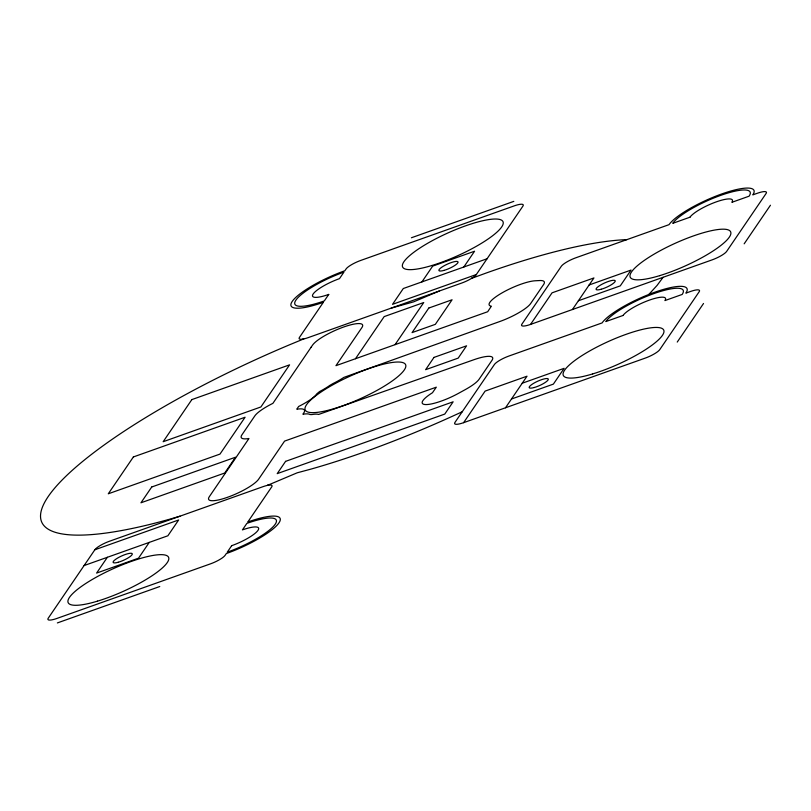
<?xml version="1.0" encoding="UTF-8"?>
<svg xmlns="http://www.w3.org/2000/svg" width="811" height="811" viewBox="0 0 811 811"><rect width="100%" height="100%" fill="white"/><g stroke="black" fill="none" stroke-linecap="round" stroke-linejoin="round"><path stroke-width="1.22" d="M663.094 277.301L657.072 285.421L648.82 294.454L651.436 293.45M94.857 549.767L48.244 618.195A13.118 2.95 -24.3 0 0 56.892 618.448L210.485 563.848A13.118 2.95 -24.3 0 0 225.113 555.322L226.31 553.568A47.21 10.624 -24.3 0 0 278.954 522.892A47.21 10.624 -24.3 0 0 247.811 521.99L271.715 486.894A13.118 2.95 -24.3 0 0 263.068 486.651L109.475 541.241A13.118 2.95 -24.3 0 0 94.857 549.767L178.633 519.983L167.877 535.777L84.101 565.561M107.366 557.289L96.61 573.073L138.509 558.191L149.254 542.397M355.492 358.715L384.181 316.604L423.737 302.533L395.058 344.645M421.913 281.904L432.668 266.12L474.557 251.228L463.801 267.022M476.321 274.534L522.923 206.106A13.118 2.95 -24.3 0 0 514.275 205.862L360.692 260.453A13.118 2.95 -24.3 0 0 346.064 268.978L344.868 270.732A47.21 10.624 -24.3 0 0 292.224 301.408A47.21 10.624 -24.3 0 0 323.356 302.31L299.462 337.406A13.118 2.95 -24.3 0 0 308.109 337.66L461.692 283.059A13.118 2.95 -24.3 0 0 476.321 274.534L392.544 304.318L403.3 288.523L487.076 258.75M463.608 422.673L645.13 358.148A13.118 2.95 -24.3 0 0 659.748 349.632L699.183 291.727A13.118 2.95 -24.3 0 0 690.536 291.473L685.883 293.126A47.21 10.624 -24.3 0 0 654.751 292.234A47.21 10.624 -24.3 0 0 602.107 322.91L509.024 355.999A13.118 2.95 -24.3 0 0 494.396 364.524L454.961 422.419A13.118 2.95 -24.3 0 0 463.608 422.673L485.12 391.095L527.008 376.203L505.496 407.781M530.536 324.42L712.048 259.895A13.118 2.95 -24.3 0 0 726.676 251.369L766.111 193.464A13.118 2.95 -24.3 0 0 757.464 193.221L752.811 194.873A47.21 10.624 -24.3 0 0 721.678 193.971A47.21 10.624 -24.3 0 0 669.034 224.657L575.942 257.746A13.118 2.95 -24.3 0 0 561.324 266.261L521.889 324.167A13.118 2.95 -24.3 0 0 530.536 324.42L552.048 292.832L593.936 277.94L572.424 309.528M677.236 342.08L703.532 303.486M744.163 243.827L770.45 205.224M472.337 277.909L471.556 278.386L486.164 273.033A267.518 60.176 -24.3 0 1 625.717 239.671L626.791 239.661M462.26 411.714L459.746 412.9A267.518 60.176 -24.3 0 1 310.542 469.224L297.181 472.813L267.417 485.383L268.025 485.252M439.126 291.078L413.62 301.854L391.176 308.129M411.41 237.765L513.809 201.371M589.151 284.965L631.039 270.073L620.283 285.867L578.395 300.749M522.233 383.218L564.121 368.326L553.366 384.12L511.477 399.012M57.368 622.929L159.757 586.535M179.991 516.181L170.908 518.858A267.518 60.176 -24.3 0 1 48.224 496.525A267.518 60.176 -24.3 0 1 289.436 344.837L303.75 338.917L303.152 339.059M311.13 347.199L272.901 403.351L271.046 404.284A27.797 6.255 -24.3 0 0 254.816 415.911L241.911 434.858A27.797 6.255 -24.3 0 0 247.608 438.7L248.967 438.487L209.289 496.748A27.797 6.255 -24.3 0 0 227.678 497.234A27.797 6.255 -24.3 0 0 258.638 479.179L284.58 441.103L436.308 387.171L432.476 392.727A27.797 6.255 -24.3 0 0 425.734 404.567A27.797 6.255 -24.3 0 0 458.448 393.365L465.24 389.635A27.797 6.255 -24.3 0 0 479.068 379.284L491.973 360.337A27.797 6.255 -24.3 0 0 473.644 359.81L318.632 414.451A27.797 6.255 -24.3 0 0 311.819 414.573L310.005 414.522A27.797 6.255 -24.3 0 0 304.237 414.036L302.878 414.239L303.811 412.86A27.797 6.255 -24.3 0 0 298.124 409.028L296.765 409.231L298.641 406.473L300.496 405.541A27.797 6.255 -24.3 0 0 316.726 393.913L319.514 391.591A27.797 6.255 -24.3 0 0 329.844 385.387L332.905 383.603A27.797 6.255 -24.3 0 0 343.854 377.409L499.688 321.551A27.797 6.255 -24.3 0 0 530.688 303.486L543.603 284.539A27.797 6.255 -24.3 0 0 539.599 280.545L535.189 280.778A27.797 6.255 -24.3 0 0 501.735 293.065A27.797 6.255 -24.3 0 0 491.354 306.203L487.695 311.728L335.957 365.67L361.899 327.583A27.797 6.255 -24.3 0 0 343.6 327.036A27.797 6.255 -24.3 0 0 312.58 345.091L311.13 347.199M133.379 456.948L108.289 493.798L219.984 454.089L245.084 417.239L133.379 456.948M191.842 399.6L163.163 441.711L260.899 406.96L289.578 364.849L191.842 399.6M151.718 487.005L140.962 502.79L224.738 473.016L235.494 457.222L151.718 487.005M328.739 294.423L324.319 300.911A43.013 9.671 -24.3 0 1 295.944 300.09A43.013 9.671 -24.3 0 1 343.915 272.131L339.495 278.629A23.6 5.312 -24.3 0 0 313.168 293.967A23.6 5.312 -24.3 0 0 328.739 294.423M285.584 461.358L277.22 473.634L444.773 414.076L453.136 401.8L285.584 461.358M231.682 545.681L227.262 552.169A43.013 9.671 -24.3 0 0 275.223 524.21A43.013 9.671 -24.3 0 0 246.858 523.389L242.438 529.887A23.6 5.312 -24.3 0 1 258.01 530.333A23.6 5.312 -24.3 0 1 231.682 545.681M428.806 308.048L412.069 332.611L435.345 324.339L452.072 299.776L428.806 308.048M433.986 357.408L425.623 369.684L458.205 358.107L466.568 345.821L433.986 357.408M689.979 217.206L672.755 223.329A43.013 9.671 -24.3 0 1 720.715 195.37A43.013 9.671 -24.3 0 1 749.08 196.191L731.867 202.314A23.6 5.312 -24.3 0 0 716.295 201.868A23.6 5.312 -24.3 0 0 689.979 217.206M623.051 315.469L605.827 321.582A43.013 9.671 -24.3 0 1 653.798 293.633A43.013 9.671 -24.3 0 1 682.163 294.454L664.939 300.577A23.6 5.312 -24.3 0 0 649.378 300.121A23.6 5.312 -24.3 0 0 623.051 315.469M118.254 562.256A10.492 2.362 -24.3 0 0 132.305 553.903A10.492 2.362 -24.3 0 0 117.534 558.1A10.492 2.362 -24.3 0 0 118.254 562.256M97.533 601.133A55.077 12.388 -24.3 0 0 168.587 557.339A55.077 12.388 -24.3 0 0 89.007 581.436A55.077 12.388 -24.3 0 0 97.533 601.133M534.287 387.506A10.492 2.362 -24.3 0 0 548.327 379.153A10.492 2.362 -24.3 0 0 533.567 383.36A10.492 2.362 -24.3 0 0 534.287 387.506M592.679 373.922A55.077 12.388 -24.3 0 0 663.743 330.138A55.077 12.388 -24.3 0 0 584.153 354.225A55.077 12.388 -24.3 0 0 592.679 373.922M601.204 289.253A10.492 2.362 -24.3 0 0 615.255 280.9A10.492 2.362 -24.3 0 0 600.495 285.097A10.492 2.362 -24.3 0 0 601.204 289.253M659.607 275.669A55.077 12.388 -24.3 0 0 730.66 231.875A55.077 12.388 -24.3 0 0 651.071 255.972A55.077 12.388 -24.3 0 0 659.607 275.669M444.033 270.387A10.492 2.362 -24.3 0 0 458.073 262.034A10.492 2.362 -24.3 0 0 443.313 266.231A10.492 2.362 -24.3 0 0 444.033 270.387M431.959 265.491A55.077 12.388 -24.3 0 0 503.013 221.707A55.077 12.388 -24.3 0 0 423.423 245.804A55.077 12.388 -24.3 0 0 431.959 265.491M333.99 408.663A55.077 12.388 -24.3 0 0 405.672 364.849A55.077 12.388 -24.3 0 0 326.549 388.489A55.077 12.388 -24.3 0 0 333.99 408.663"/></g></svg>
